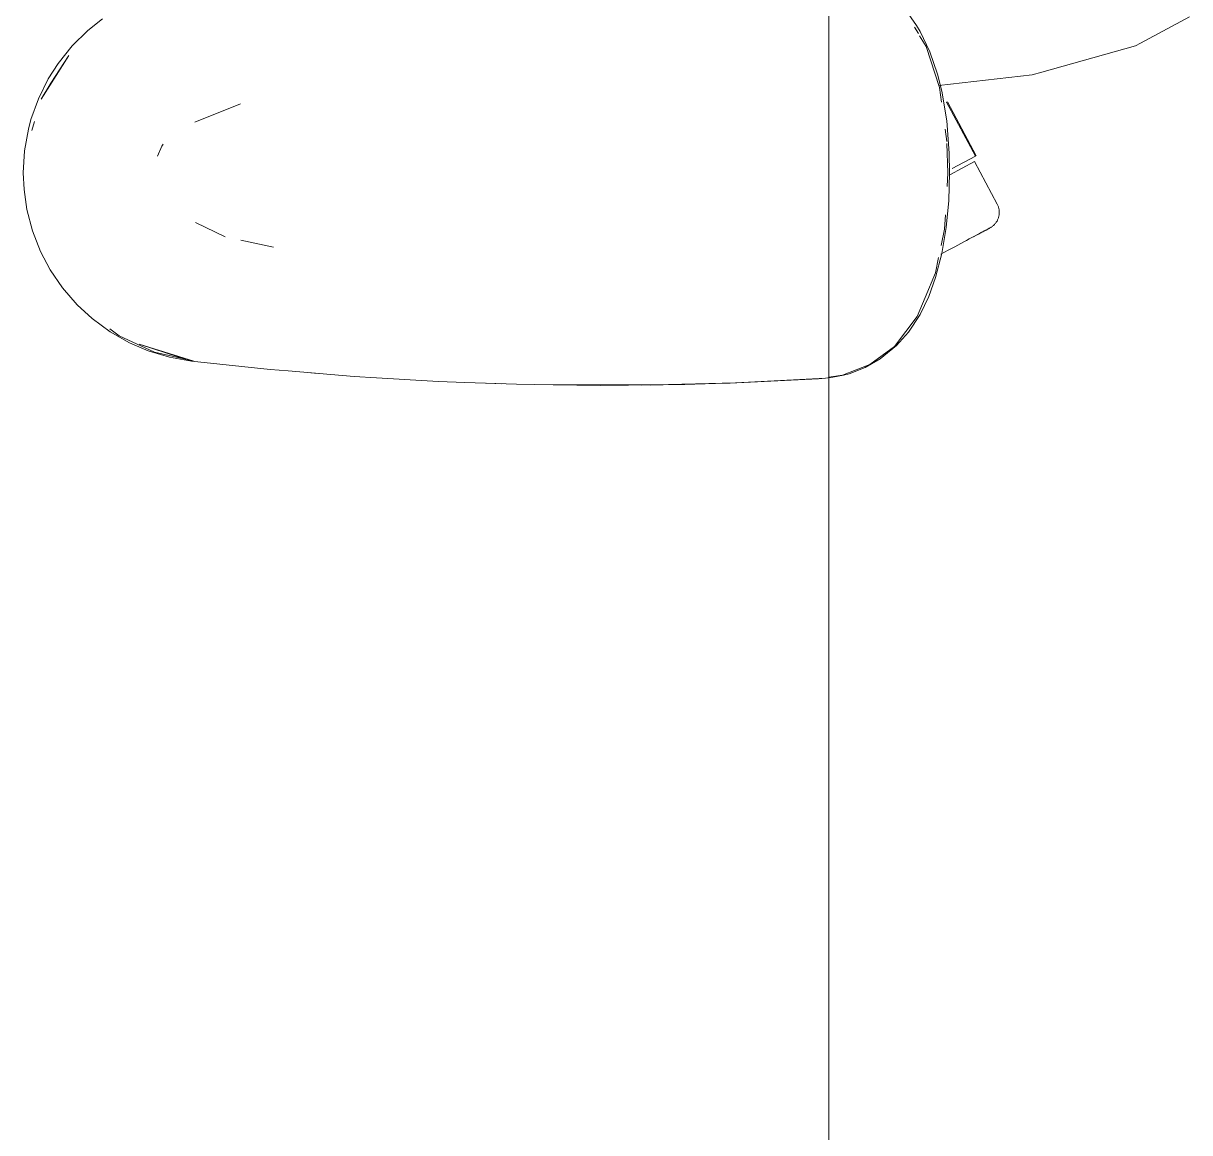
# Model space of a CAD drawing. Header units: millimetres. Extents: x 155927 to 326028, y -36033 to 97293.
# Drawn here: x 177267.3 to 177533.4, y 9951.1 to 10204.1 of the extents above; entities that cross this region are included whole.
import ezdxf

# ---------------------------------------------------------------- set-up
doc = ezdxf.new("R2010")
doc.units = ezdxf.units.MM
doc.header["$MEASUREMENT"] = 0
doc.layers.add('G-IMPT', color=8, linetype='CONTINUOUS', lineweight=9)
doc.layers.add('I-FURN', color=8, linetype='CONTINUOUS', lineweight=9)

msp = doc.modelspace()

# ---------------------------------------------------------------- linework, layer by layer
at = {"layer": 'G-IMPT'}
for p, q in [((177468.68, 10207.12), (177471.13, 10203.66)), ((177522.19, 10199.64), (177533.42, 10205.65)), ((177282.06, 10202.53), (177285.37, 10205.15)), ((177471.53, 10201.79), (177470.67, 10203.23)), ((177471.94, 10202.29), (177471.13, 10203.66)), ((177278.46, 10198.98), (177282.06, 10202.53)), ((177473.28, 10198.87), (177471.81, 10201.32)), ((177474.14, 10197.65), (177471.94, 10202.29)), ((177278.46, 10198.98), (177275.27, 10195)), ((177476.31, 10189.48), (177473.28, 10198.87)), ((177475.88, 10192.56), (177474.14, 10197.65)), ((177499.73, 10193.04), (177521.07, 10199.04)), ((177521.07, 10199.04), (177522.19, 10199.64)), ((177271.41, 10186.85), (177277.73, 10196.8)), ((177273, 10191.45), (177275.27, 10195)), ((177273.57, 10190.53), (177277.73, 10196.8)), ((177475.88, 10192.56), (177476.86, 10188.64)), ((177476.19, 10189.98), (177497.47, 10192.4)), ((177499.73, 10193.04), (177497.47, 10192.4)), ((177270.76, 10186.95), (177273, 10191.45)), ((177271.41, 10186.85), (177273.57, 10190.53)), ((177270.76, 10186.95), (177269.05, 10182.17)), ((177476.77, 10186.19), (177476.31, 10189.48)), ((177476.86, 10188.64), (177477.98, 10181.88)), ((177316.89, 10185.77), (177306.46, 10181.63)), ((177268.49, 10180.04), (177269.05, 10182.17)), ((177269.85, 10181.73), (177269.23, 10179.71)), ((177478.55, 10174.56), (177477.98, 10181.88)), ((177267.61, 10175.09), (177268.49, 10180.04)), ((177478.03, 10177.22), (177477.64, 10180)), ((177298.94, 10176.1), (177299.24, 10176.55)), ((177478.05, 10176.73), (177478.27, 10170.05)), ((177267.31, 10170.05), (177267.61, 10175.09)), ((177297.92, 10173.88), (177298.94, 10176.1)), ((177478.55, 10174.56), (177478.64, 10170.05)), ((177267.31, 10170.05), (177267.48, 10166.21)), ((177478.07, 10166.95), (177478.27, 10170.05)), ((177478.64, 10170.05), (177478.46, 10163.72)), ((177268.13, 10161.69), (177267.48, 10166.21)), ((177477.89, 10157.57), (177478.46, 10163.72)), ((177268.13, 10161.69), (177269.39, 10156.83)), ((177477.48, 10157.23), (177477.68, 10160.43)), ((177306.56, 10158.68), (177313.34, 10155.41)), ((177477.89, 10157.57), (177476.89, 10151.63)), ((177271.22, 10152.12), (177269.39, 10156.83)), ((177476.71, 10153.48), (177477.48, 10157.23)), ((177324.39, 10153.07), (177316.96, 10154.65)), ((177273.41, 10147.95), (177271.22, 10152.12)), ((177475.44, 10147.27), (177476.15, 10150.73)), ((177475.46, 10146.15), (177476.89, 10151.63)), ((177273.41, 10147.95), (177276.24, 10143.78)), ((177475.44, 10147.27), (177473.11, 10141.64)), ((177475.46, 10146.15), (177473.88, 10141.82)), ((177276.24, 10143.78), (177279.57, 10139.95)), ((177471.27, 10137.25), (177473.11, 10141.64)), ((177471.9, 10137.75), (177473.88, 10141.82)), ((177283, 10136.78), (177279.57, 10139.95)), ((177283, 10136.78), (177287.09, 10133.79)), ((177466.05, 10130.46), (177471.27, 10137.25)), ((177471.9, 10137.75), (177469.24, 10133.7)), ((177287.05, 10134.48), (177289.15, 10132.88)), ((177291.53, 10131.27), (177287.09, 10133.79)), ((177469.24, 10133.7), (177466.57, 10130.66)), ((177297.22, 10129.15), (177289.15, 10132.88)), ((177291.53, 10131.27), (177295.77, 10129.46)), ((177306.19, 10127.1), (177293.73, 10130.93)), ((177293.73, 10130.93), (177302.87, 10128.02)), ((177295.77, 10129.46), (177300.63, 10128)), ((177297.22, 10129.15), (177305.62, 10127.23)), ((177460.43, 10126.29), (177466.05, 10130.46)), ((177462.83, 10127.58), (177466.57, 10130.66)), ((177305.67, 10127.1), (177300.63, 10128)), ((177306.19, 10127.1), (177302.87, 10128.02)), ((177323.6, 10125.2), (177305.67, 10127.1)), ((177454.23, 10123.88), (177460.43, 10126.29)), ((177459.4, 10125.63), (177455.76, 10124.23)), ((177459.4, 10125.63), (177462.83, 10127.58)), ((177327.73, 10124.85), (177323.6, 10125.2)), ((177342.79, 10123.6), (177327.73, 10124.85)), ((177334.6, 10124.26), (177332.93, 10124.42)), ((177342.79, 10123.6), (177347.88, 10123.28)), ((177347.88, 10123.28), (177362.01, 10122.47)), ((177428.59, 10122.08), (177450.37, 10123.17)), ((177428.59, 10122.08), (177448.77, 10123.05)), ((177429.8, 10122.12), (177450.37, 10123.17)), ((177446.53, 10122.97), (177448.77, 10123.05)), ((177450.37, 10123.17), (177448.77, 10123.05)), ((177450.37, 10123.17), (177452.02, 10123.42)), ((177454.23, 10123.88), (177451.07, 10123.4)), ((177454.41, 10123.86), (177452.02, 10123.42)), ((177454.41, 10123.86), (177455.76, 10124.23)), ((177368.04, 10122.21), (177362.01, 10122.47)), ((177368.04, 10122.21), (177379.8, 10121.83)), ((177372.92, 10122.07), (177374.86, 10121.96)), ((177374.86, 10121.96), (177376.36, 10121.95)), ((177388.22, 10121.66), (177379.8, 10121.83)), ((177388.22, 10121.66), (177418.23, 10121.78)), ((177388.22, 10121.66), (177408.4, 10121.62)), ((177388.22, 10121.66), (177399.01, 10121.57)), ((177418.23, 10121.78), (177399.01, 10121.57)), ((177408.29, 10121.66), (177410.44, 10121.64)), ((177408.4, 10121.62), (177429.8, 10122.12)), ((177408.4, 10121.62), (177428.59, 10122.08)), ((177408.4, 10121.62), (177418.23, 10121.78)), ((177410.44, 10121.64), (177412.35, 10121.71)), ((177418.23, 10121.78), (177429.8, 10122.12)), ((177429.8, 10122.12), (177428.59, 10122.08))]:
    msp.add_line(p, q, dxfattribs=at)
at = {"layer": 'I-FURN'}
for p, q in [((177451.07, 11005.6), (177451.07, 9405.6)), ((177451.07, 9405.6), (177451.07, 11005.6)), ((177477.88, 10186.13), (177477.97, 10186.18)), ((177477.97, 10186.18), (177484.54, 10173.82)), ((177484.71, 10173.91), (177478.14, 10186.27)), ((177484.54, 10173.82), (177479.25, 10171.01)), ((177484.36, 10172.59), (177478.73, 10169.6)), ((177489.51, 10162.91), (177484.36, 10172.59)), ((177489.51, 10162.91), (177489.58, 10162.76)), ((177489.58, 10162.76), (177489.65, 10162.62)), ((177489.65, 10162.62), (177489.71, 10162.47)), ((177489.71, 10162.47), (177489.77, 10162.32)), ((177489.77, 10162.32), (177489.81, 10162.16)), ((177489.81, 10162.16), (177489.86, 10162.01)), ((177489.86, 10162.01), (177489.89, 10161.85)), ((177489.91, 10160.25), (177489.87, 10160.09)), ((177489.89, 10161.85), (177489.92, 10161.69)), ((177489.93, 10160.41), (177489.91, 10160.25)), ((177489.92, 10161.69), (177489.95, 10161.53)), ((177489.96, 10160.57), (177489.93, 10160.41)), ((177489.95, 10161.53), (177489.97, 10161.37)), ((177489.97, 10160.73), (177489.96, 10160.57)), ((177489.97, 10161.37), (177489.98, 10161.21)), ((177489.98, 10160.89), (177489.97, 10160.73)), ((177489.98, 10161.21), (177489.98, 10161.05)), ((177489.98, 10161.05), (177489.98, 10160.89)), ((177488.02, 10157.56), (177487.88, 10157.48)), ((177488.16, 10157.64), (177488.02, 10157.56)), ((177488.29, 10157.73), (177488.16, 10157.64)), ((177488.42, 10157.83), (177488.29, 10157.73)), ((177488.55, 10157.93), (177488.42, 10157.83)), ((177488.67, 10158.04), (177488.55, 10157.93)), ((177488.78, 10158.15), (177488.67, 10158.04)), ((177488.9, 10158.26), (177488.78, 10158.15)), ((177489, 10158.38), (177488.9, 10158.26)), ((177489.11, 10158.51), (177489, 10158.38)), ((177489.2, 10158.64), (177489.11, 10158.51)), ((177489.3, 10158.77), (177489.2, 10158.64)), ((177489.38, 10158.9), (177489.3, 10158.77)), ((177489.47, 10159.04), (177489.38, 10158.9)), ((177489.54, 10159.18), (177489.47, 10159.04)), ((177489.61, 10159.33), (177489.54, 10159.18)), ((177489.68, 10159.48), (177489.61, 10159.33)), ((177489.73, 10159.63), (177489.68, 10159.48)), ((177489.79, 10159.78), (177489.73, 10159.63)), ((177489.83, 10159.93), (177489.79, 10159.78)), ((177489.87, 10160.09), (177489.83, 10159.93)), ((177482.54, 10154.64), (177483.14, 10154.96)), ((177483.45, 10155.12), (177482.87, 10154.81)), ((177483.14, 10154.96), (177483.71, 10155.26)), ((177484, 10155.41), (177483.45, 10155.12)), ((177483.71, 10155.26), (177484.25, 10155.54)), ((177484.52, 10155.69), (177484, 10155.41)), ((177484.25, 10155.54), (177484.75, 10155.81)), ((177485, 10155.95), (177484.52, 10155.69)), ((177484.75, 10155.81), (177485.21, 10156.06)), ((177485.45, 10156.18), (177485, 10155.95)), ((177485.21, 10156.06), (177485.64, 10156.29)), ((177485.86, 10156.4), (177485.45, 10156.18)), ((177485.64, 10156.29), (177486.03, 10156.49)), ((177486.23, 10156.6), (177485.86, 10156.4)), ((177486.03, 10156.49), (177486.39, 10156.68)), ((177486.57, 10156.78), (177486.23, 10156.6)), ((177486.39, 10156.68), (177486.71, 10156.85)), ((177486.86, 10156.94), (177486.57, 10156.78)), ((177486.71, 10156.85), (177486.99, 10157)), ((177487.12, 10157.07), (177486.86, 10156.94)), ((177486.99, 10157), (177487.23, 10157.13)), ((177487.34, 10157.19), (177487.12, 10157.07)), ((177487.23, 10157.13), (177487.43, 10157.24)), ((177487.52, 10157.28), (177487.34, 10157.19)), ((177487.43, 10157.24), (177487.59, 10157.32)), ((177487.66, 10157.36), (177487.52, 10157.28)), ((177487.59, 10157.32), (177487.71, 10157.39)), ((177487.76, 10157.41), (177487.66, 10157.36)), ((177487.71, 10157.39), (177487.8, 10157.43)), ((177487.82, 10157.44), (177487.76, 10157.41)), ((177487.8, 10157.43), (177487.84, 10157.45)), ((177487.84, 10157.46), (177487.82, 10157.44)), ((177487.88, 10157.48), (177487.84, 10157.46)), ((177487.84, 10157.45), (177487.84, 10157.46)), ((177477.5, 10151.96), (177478.3, 10152.38)), ((177478.3, 10152.38), (177479.08, 10152.79)), ((177479.08, 10152.79), (177479.83, 10153.19)), ((177479.83, 10153.19), (177480.55, 10153.58)), ((177480.55, 10153.58), (177481.24, 10153.95)), ((177481.24, 10153.95), (177481.91, 10154.3)), ((177481.91, 10154.3), (177482.54, 10154.64)), ((177476.67, 10151.52), (177477.5, 10151.96))]:
    msp.add_line(p, q, dxfattribs=at)

doc.saveas('drawing.dxf')
